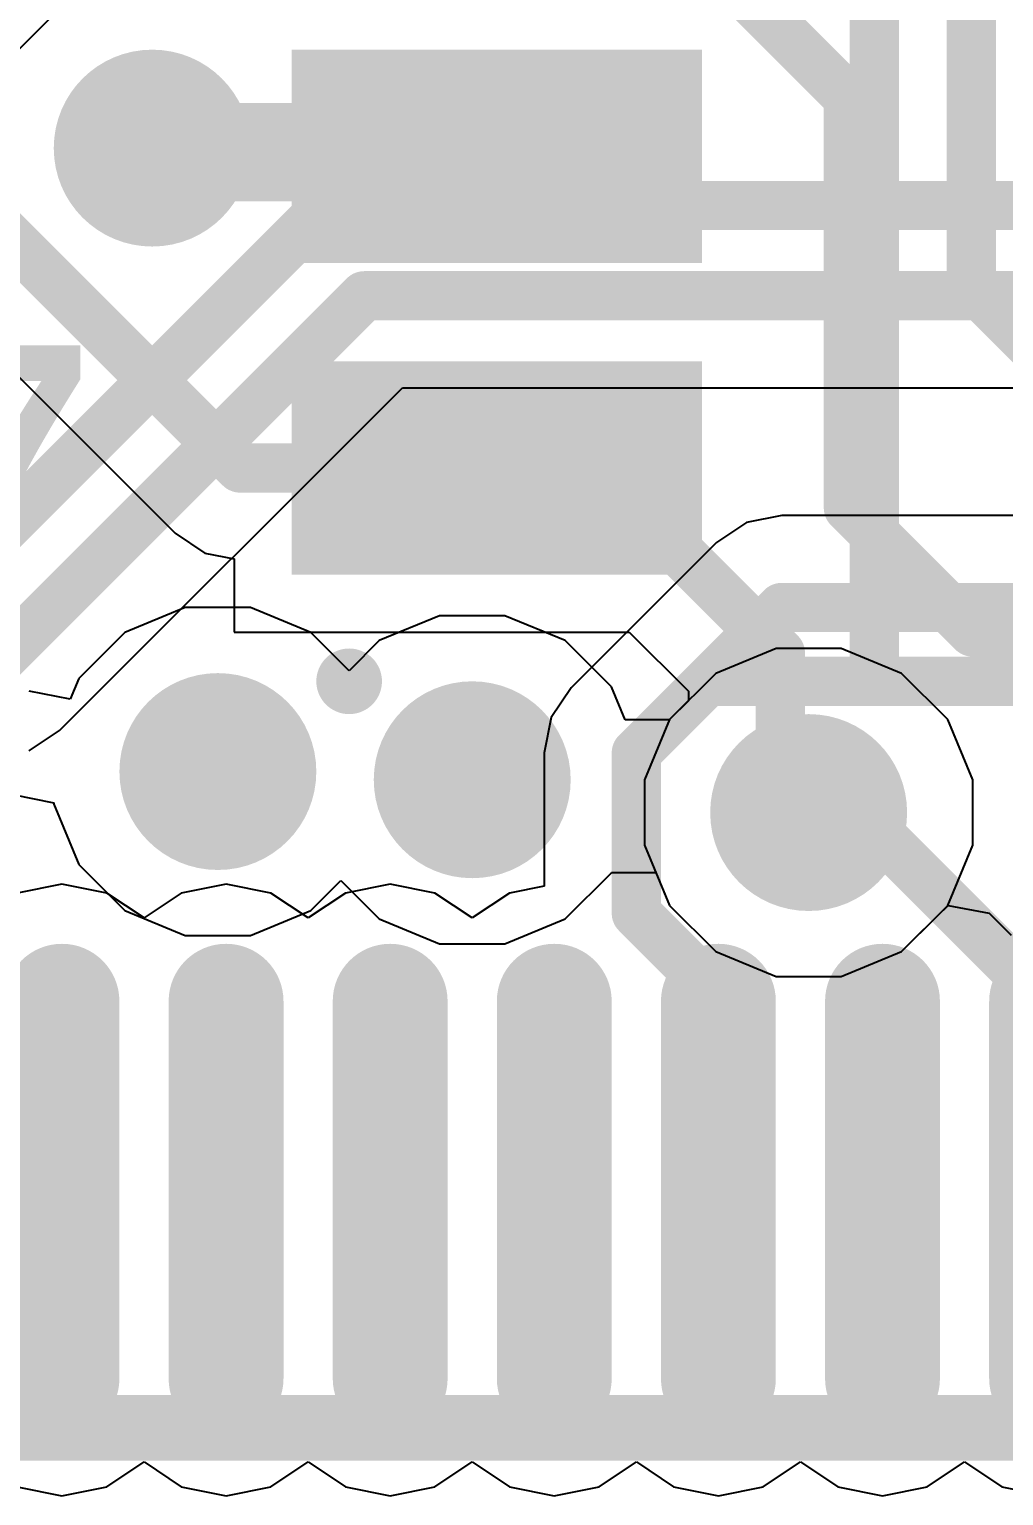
# Model space of a CAD drawing. Header units: inches. Extents: x -1.9 to 51.5, y -1.6 to 35.1.
# Drawn here: x 14.101 to 17.069, y 24.893 to 29.362 of the extents above; entities that cross this region are included whole.
import ezdxf

# ---------------------------------------------------------------- set-up
doc = ezdxf.new("R2010")
doc.units = ezdxf.units.IN
for name, color, linetype in [('Bottom Layer', 76, 'Continuous'), ('Bottom Layer 1', 5, 'Continuous'), ('Bottom Overlay', 54, 'Continuous'), ('Bottom Paste', 16, 'Continuous'), ('Bottom Solder', 6, 'Continuous'), ('Mechanical 10', 56, 'Continuous'), ('Top Layer', 16, 'Continuous'), ('Top Layer 1', 1, 'Continuous'), ('Top Overlay', 2, 'Continuous'), ('Top Paste', 8, 'Continuous'), ('Top Solder', 216, 'Continuous'), ('Via Holes', 16, 'Continuous')]:
    doc.layers.add(name, color=color, linetype=linetype)
doc.styles.add('Arial', font='', dxfattribs={"height": 0.2})
doc.styles.get('Arial').set_extended_font_data('Arial')

# ---------------------------------------------------------------- blocks, each defined once
blk = doc.blocks.new('LQFP100_173')
at = {"layer": 'Top Layer 1'}
h = blk.add_hatch(color=1, dxfattribs=at)
edge = h.paths.add_edge_path()
edge.add_arc((-2.50000008, 7.15000094), 0.1499997, 180, 360)
edge.add_line((-2.35000038, 7.15000094), (-2.35000038, 8.300001179999999))
edge.add_arc((-2.50000008, 8.300001179999999), 0.1499997, 0, 180)
edge.add_line((-2.64999978, 8.300001179999999), (-2.64999978, 7.15000094))
h = blk.add_hatch(color=1, dxfattribs=at)
edge = h.paths.add_edge_path()
edge.add_arc((-2.00000108, 7.15000094), 0.1499997, 180, 360)
edge.add_line((-1.85000138, 7.15000094), (-1.85000138, 8.300001179999999))
edge.add_arc((-2.00000108, 8.300001179999999), 0.1499997, 0, 180)
edge.add_line((-2.15000078, 8.300001179999999), (-2.15000078, 7.15000094))
h = blk.add_hatch(color=1, dxfattribs=at)
edge = h.paths.add_edge_path()
edge.add_arc((-1.50000208, 7.15000094), 0.1499997, 180, 360)
edge.add_line((-1.35000238, 7.15000094), (-1.35000238, 8.300001179999999))
edge.add_arc((-1.50000208, 8.300001179999999), 0.1499997, 0, 180)
edge.add_line((-1.65000178, 8.300001179999999), (-1.65000178, 7.15000094))
h = blk.add_hatch(color=1, dxfattribs=at)
edge = h.paths.add_edge_path()
edge.add_arc((-1.00000054, 7.15000094), 0.1499997, 180, 360)
edge.add_line((-0.8500008399999999, 7.15000094), (-0.8500008399999999, 8.300001179999999))
edge.add_arc((-1.00000054, 8.300001179999999), 0.1499997, 0, 180)
edge.add_line((-1.15000024, 8.300001179999999), (-1.15000024, 7.15000094))
h = blk.add_hatch(color=1, dxfattribs=at)
edge = h.paths.add_edge_path()
edge.add_arc((-0.50000154, 7.15000094), 0.1499997, 180, 360)
edge.add_line((-0.35000184, 7.15000094), (-0.35000184, 8.300001179999999))
edge.add_arc((-0.50000154, 8.300001179999999), 0.1499997, 0, 180)
edge.add_line((-0.6500012399999999, 8.300001179999999), (-0.6500012399999999, 7.15000094))
h = blk.add_hatch(color=1, dxfattribs=at)
edge = h.paths.add_edge_path()
edge.add_arc((0, 7.15000094), 0.1499997, 180, 360)
edge.add_line((0.1499997, 7.15000094), (0.1499997, 8.300001179999999))
edge.add_arc((0, 8.300001179999999), 0.1499997, 0, 180)
edge.add_line((-0.1499997, 8.300001179999999), (-0.1499997, 7.15000094))
h = blk.add_hatch(color=1, dxfattribs=at)
edge = h.paths.add_edge_path()
edge.add_arc((0.499999, 7.15000094), 0.1499997, 180, 360)
edge.add_line((0.6499987, 7.15000094), (0.6499987, 8.300001179999999))
edge.add_arc((0.499999, 8.300001179999999), 0.1499997, 0, 180)
edge.add_line((0.3499993, 8.300001179999999), (0.3499993, 7.15000094))
at = {"layer": 'Top Paste'}
h = blk.add_hatch(color=8, dxfattribs=at)
edge = h.paths.add_edge_path()
edge.add_arc((-2.50000008, 7.15000094), 0.1499997, 180, 360)
edge.add_line((-2.35000038, 7.15000094), (-2.35000038, 8.300001179999999))
edge.add_arc((-2.50000008, 8.300001179999999), 0.1499997, 0, 180)
edge.add_line((-2.64999978, 8.300001179999999), (-2.64999978, 7.15000094))
h = blk.add_hatch(color=8, dxfattribs=at)
edge = h.paths.add_edge_path()
edge.add_arc((-2.00000108, 7.15000094), 0.1499997, 180, 360)
edge.add_line((-1.85000138, 7.15000094), (-1.85000138, 8.300001179999999))
edge.add_arc((-2.00000108, 8.300001179999999), 0.1499997, 0, 180)
edge.add_line((-2.15000078, 8.300001179999999), (-2.15000078, 7.15000094))
h = blk.add_hatch(color=8, dxfattribs=at)
edge = h.paths.add_edge_path()
edge.add_arc((-1.50000208, 7.15000094), 0.1499997, 180, 360)
edge.add_line((-1.35000238, 7.15000094), (-1.35000238, 8.300001179999999))
edge.add_arc((-1.50000208, 8.300001179999999), 0.1499997, 0, 180)
edge.add_line((-1.65000178, 8.300001179999999), (-1.65000178, 7.15000094))
h = blk.add_hatch(color=8, dxfattribs=at)
edge = h.paths.add_edge_path()
edge.add_arc((-1.00000054, 7.15000094), 0.1499997, 180, 360)
edge.add_line((-0.8500008399999999, 7.15000094), (-0.8500008399999999, 8.300001179999999))
edge.add_arc((-1.00000054, 8.300001179999999), 0.1499997, 0, 180)
edge.add_line((-1.15000024, 8.300001179999999), (-1.15000024, 7.15000094))
h = blk.add_hatch(color=8, dxfattribs=at)
edge = h.paths.add_edge_path()
edge.add_arc((-0.50000154, 7.15000094), 0.1499997, 180, 360)
edge.add_line((-0.35000184, 7.15000094), (-0.35000184, 8.300001179999999))
edge.add_arc((-0.50000154, 8.300001179999999), 0.1499997, 0, 180)
edge.add_line((-0.6500012399999999, 8.300001179999999), (-0.6500012399999999, 7.15000094))
h = blk.add_hatch(color=8, dxfattribs=at)
edge = h.paths.add_edge_path()
edge.add_arc((0, 7.15000094), 0.1499997, 180, 360)
edge.add_line((0.1499997, 7.15000094), (0.1499997, 8.300001179999999))
edge.add_arc((0, 8.300001179999999), 0.1499997, 0, 180)
edge.add_line((-0.1499997, 8.300001179999999), (-0.1499997, 7.15000094))
h = blk.add_hatch(color=8, dxfattribs=at)
edge = h.paths.add_edge_path()
edge.add_arc((0.499999, 7.15000094), 0.1499997, 180, 360)
edge.add_line((0.6499987, 7.15000094), (0.6499987, 8.300001179999999))
edge.add_arc((0.499999, 8.300001179999999), 0.1499997, 0, 180)
edge.add_line((0.3499993, 8.300001179999999), (0.3499993, 7.15000094))
at = {"layer": 'Top Solder'}
h = blk.add_hatch(color=216, dxfattribs=at)
edge = h.paths.add_edge_path()
edge.add_arc((-2.50000008, 7.15000094), 0.17500092, 180, 360)
edge.add_line((-2.32499916, 7.15000094), (-2.32499916, 8.300001179999999))
edge.add_arc((-2.50000008, 8.300001179999999), 0.17500092, 0, 180)
edge.add_line((-2.675001, 8.300001179999999), (-2.675001, 7.15000094))
h = blk.add_hatch(color=216, dxfattribs=at)
edge = h.paths.add_edge_path()
edge.add_arc((-2.00000108, 7.15000094), 0.17500092, 180, 360)
edge.add_line((-1.82500016, 7.15000094), (-1.82500016, 8.300001179999999))
edge.add_arc((-2.00000108, 8.300001179999999), 0.17500092, 0, 180)
edge.add_line((-2.175002, 8.300001179999999), (-2.175002, 7.15000094))
h = blk.add_hatch(color=216, dxfattribs=at)
edge = h.paths.add_edge_path()
edge.add_arc((-1.50000208, 7.15000094), 0.17500092, 180, 360)
edge.add_line((-1.32500116, 7.15000094), (-1.32500116, 8.300001179999999))
edge.add_arc((-1.50000208, 8.300001179999999), 0.17500092, 0, 180)
edge.add_line((-1.675003, 8.300001179999999), (-1.675003, 7.15000094))
h = blk.add_hatch(color=216, dxfattribs=at)
edge = h.paths.add_edge_path()
edge.add_arc((-1.00000054, 7.15000094), 0.17500092, 180, 360)
edge.add_line((-0.8249996199999998, 7.15000094), (-0.8249996199999998, 8.300001179999999))
edge.add_arc((-1.00000054, 8.300001179999999), 0.17500092, 0, 180)
edge.add_line((-1.17500146, 8.300001179999999), (-1.17500146, 7.15000094))
h = blk.add_hatch(color=216, dxfattribs=at)
edge = h.paths.add_edge_path()
edge.add_arc((-0.50000154, 7.15000094), 0.17500092, 180, 360)
edge.add_line((-0.32500062, 7.15000094), (-0.32500062, 8.300001179999999))
edge.add_arc((-0.50000154, 8.300001179999999), 0.17500092, 0, 180)
edge.add_line((-0.67500246, 8.300001179999999), (-0.67500246, 7.15000094))
h = blk.add_hatch(color=216, dxfattribs=at)
edge = h.paths.add_edge_path()
edge.add_arc((0, 7.15000094), 0.17500092, 180, 360)
edge.add_line((0.17500092, 7.15000094), (0.17500092, 8.300001179999999))
edge.add_arc((0, 8.300001179999999), 0.17500092, 0, 180)
edge.add_line((-0.17500092, 8.300001179999999), (-0.17500092, 7.15000094))
h = blk.add_hatch(color=216, dxfattribs=at)
edge = h.paths.add_edge_path()
edge.add_arc((0.499999, 7.15000094), 0.17500092, 180, 360)
edge.add_line((0.67499992, 7.15000094), (0.67499992, 8.300001179999999))
edge.add_arc((0.499999, 8.300001179999999), 0.17500092, 0, 180)
edge.add_line((0.3249980800000001, 8.300001179999999), (0.3249980800000001, 7.15000094))
at = {"layer": 'Mechanical 10'}
blk.add_lwpolyline([(-7.00000124, 7.00000124, 0.1999996, 0.1999996, 0), (6.9999987, 7.00000124, 0.1999996, 0.1999996, 0)], format="xyseb", dxfattribs=at)
blk = doc.blocks.new('SOT23_6_B_174')
at = {"layer": 'Bottom Layer 1'}
for points in [[(-1.25000004, 1.75000031), (-0.65000124, 1.75000031), (-0.65000124, 0.55000017), (-1.25000004, 0.55000017)], [(-0.2999994, 1.75000031), (0.2999994, 1.75000031), (0.2999994, 0.55000017), (-0.2999994, 0.55000017)], [(0.65000124, 1.75000031), (1.25000004, 1.75000031), (1.25000004, 0.55000017), (0.65000124, 0.55000017)], [(-1.25000004, -0.55000017), (-0.65000124, -0.55000017), (-0.65000124, -1.75000031), (-1.25000004, -1.75000031)], [(-0.2999994, -0.55000017), (0.2999994, -0.55000017), (0.2999994, -1.75000031), (-0.2999994, -1.75000031)], [(0.65000124, -0.55000017), (1.25000004, -0.55000017), (1.25000004, -1.75000031), (0.65000124, -1.75000031)]]:
    blk.add_hatch(color=5, dxfattribs=at).paths.add_polyline_path(points)
at = {"layer": 'Bottom Paste'}
for points in [[(-1.25000004, 1.75000031), (-0.65000124, 1.75000031), (-0.65000124, 0.55000017), (-1.25000004, 0.55000017)], [(-0.2999994, 1.75000031), (0.2999994, 1.75000031), (0.2999994, 0.55000017), (-0.2999994, 0.55000017)], [(0.65000124, 1.75000031), (1.25000004, 1.75000031), (1.25000004, 0.55000017), (0.65000124, 0.55000017)], [(-1.25000004, -0.55000017), (-0.65000124, -0.55000017), (-0.65000124, -1.75000031), (-1.25000004, -1.75000031)], [(-0.2999994, -0.55000017), (0.2999994, -0.55000017), (0.2999994, -1.75000031), (-0.2999994, -1.75000031)], [(0.65000124, -0.55000017), (1.25000004, -0.55000017), (1.25000004, -1.75000031), (0.65000124, -1.75000031)]]:
    blk.add_hatch(color=16, dxfattribs=at).paths.add_polyline_path(points)
at = {"layer": 'Bottom Solder'}
for points in [[(-1.27500126, 1.77500153), (-0.62500002, 1.77500153), (-0.62500002, 0.52499895), (-1.27500126, 0.52499895)], [(-0.32500062, 1.77500153), (0.32500062, 1.77500153), (0.32500062, 0.52499895), (-0.32500062, 0.52499895)], [(0.62500002, 1.77500153), (1.27500126, 1.77500153), (1.27500126, 0.52499895), (0.62500002, 0.52499895)], [(-1.27500126, -0.52499895), (-0.62500002, -0.52499895), (-0.62500002, -1.77500153), (-1.27500126, -1.77500153)], [(-0.32500062, -0.52499895), (0.32500062, -0.52499895), (0.32500062, -1.77500153), (-0.32500062, -1.77500153)], [(0.62500002, -0.52499895), (1.27500126, -0.52499895), (1.27500126, -1.77500153), (0.62500002, -1.77500153)]]:
    blk.add_hatch(color=6, dxfattribs=at).paths.add_polyline_path(points)
at = {"layer": 'Bottom Overlay'}
for points in [[(-1.54999944, 1.59999934, 0.0999998, 0.0999998, 1), (-1.64999924, 1.59999934, 0.0999998, 0.0999998, 1)], [(-1.67499792, 1.59999934, 0.0499999, 0.0499999, 1), (-1.62500056, 1.59999934, 0.0499999, 0.0499999, 1)], [(-1.57499812, 1.59999934, 0.0499999, 0.0499999, 1), (-1.52500076, 1.59999934, 0.0499999, 0.0499999, 1)], [(-1.6374999, 0.499999, 0.07499858, 0.07499858, 1), (-1.56249878, 0.499999, 0.07499858, 0.07499858, 1)], [(1.56249878, 0.499999, 0.07499858, 0.07499858, 1), (1.6374999, 0.499999, 0.07499858, 0.07499858, 1)], [(-1.6374999, 0, 0.07499858, 0.07499858, 1), (-1.56249878, 0, 0.07499858, 0.07499858, 1)], [(1.56249878, 0, 0.07499858, 0.07499858, 1), (1.6374999, 0, 0.07499858, 0.07499858, 1)], [(-1.6374999, -0.499999, 0.07499858, 0.07499858, 1), (-1.56249878, -0.499999, 0.07499858, 0.07499858, 1)], [(1.56249878, -0.499999, 0.07499858, 0.07499858, 1), (1.6374999, -0.499999, 0.07499858, 0.07499858, 1)]]:
    blk.add_lwpolyline(points, format="xyseb", close=True, dxfattribs=at)
for points in [[(-1.59999934, 0.499999, 0.1499997, 0.1499997, 0), (-1.59999934, -0.499999, 0.1499997, 0.1499997, 0)], [(1.59999934, 0.499999, 0.1499997, 0.1499997, 0), (1.59999934, -0.499999, 0.1499997, 0.1499997, 0)], [(-1.59999934, 0, 0.1499997, 0.1499997, 0), (1.59999934, 0, 0.1499997, 0.1499997, 0)]]:
    blk.add_lwpolyline(points, format="xyseb", dxfattribs=at)

msp = doc.modelspace()

# ---------------------------------------------------------------- hatches: boundary and pattern name
at = {"layer": 'Bottom Layer'}
h = msp.add_hatch(color=76, dxfattribs=at)
edge = h.paths.add_edge_path()
edge.add_arc((14.4750028, 29.00000042), 0.2999994, 0, 360)
h = msp.add_hatch(color=76, dxfattribs=at)
edge = h.paths.add_edge_path()
edge.add_arc((14.67499986, 27.09999914), 0.2999994, 0, 360)
h = msp.add_hatch(color=76, dxfattribs=at)
edge = h.paths.add_edge_path()
edge.add_arc((15.44999958, 27.07500046), 0.2999994, 0, 360)
h = msp.add_hatch(color=76, dxfattribs=at)
edge = h.paths.add_edge_path()
edge.add_arc((16.4749988, 26.97500066), 0.2999994, 0, 360)
at = {"layer": 'Bottom Layer 1'}
h = msp.add_hatch(color=5, dxfattribs=at)
edge = h.paths.add_edge_path()
edge.add_arc((14.4750028, 29.00000042), 0.2999994, 0, 360)
h = msp.add_hatch(color=5, dxfattribs=at)
edge = h.paths.add_edge_path()
edge.add_arc((14.67499986, 27.09999914), 0.2999994, 0, 360)
h = msp.add_hatch(color=5, dxfattribs=at)
edge = h.paths.add_edge_path()
edge.add_arc((15.44999958, 27.07500046), 0.2999994, 0, 360)
h = msp.add_hatch(color=5, dxfattribs=at)
edge = h.paths.add_edge_path()
edge.add_arc((16.4749988, 26.97500066), 0.2999994, 0, 360)
at = {"layer": 'Top Layer'}
h = msp.add_hatch(color=16, dxfattribs=at)
edge = h.paths.add_edge_path()
edge.add_arc((14.4750028, 29.00000042), 0.2999994, 0, 360)
h = msp.add_hatch(color=16, dxfattribs=at)
edge = h.paths.add_edge_path()
edge.add_arc((14.67499986, 27.09999914), 0.2999994, 0, 360)
h = msp.add_hatch(color=16, dxfattribs=at)
edge = h.paths.add_edge_path()
edge.add_arc((15.44999958, 27.07500046), 0.2999994, 0, 360)
h = msp.add_hatch(color=16, dxfattribs=at)
edge = h.paths.add_edge_path()
edge.add_arc((16.4749988, 26.97500066), 0.2999994, 0, 360)
at = {"layer": 'Top Layer 1'}
h = msp.add_hatch(color=1, dxfattribs=at)
edge = h.paths.add_edge_path()
edge.add_arc((14.4750028, 29.00000042), 0.2999994, 0, 360)
h = msp.add_hatch(color=1, dxfattribs=at)
edge = h.paths.add_edge_path()
edge.add_arc((14.67499986, 27.09999914), 0.2999994, 0, 360)
h = msp.add_hatch(color=1, dxfattribs=at)
edge = h.paths.add_edge_path()
edge.add_arc((15.44999958, 27.07500046), 0.2999994, 0, 360)
h = msp.add_hatch(color=1, dxfattribs=at)
edge = h.paths.add_edge_path()
edge.add_arc((16.4749988, 26.97500066), 0.2999994, 0, 360)
at = {"layer": 'Via Holes'}
h = msp.add_hatch(color=7, dxfattribs=at)
edge = h.paths.add_edge_path()
edge.add_arc((14.4750028, 29.00000042), 0.1499997, 0, 360)
h = msp.add_hatch(color=7, dxfattribs=at)
edge = h.paths.add_edge_path()
edge.add_arc((14.67499986, 27.09999914), 0.1499997, 0, 360)
h = msp.add_hatch(color=7, dxfattribs=at)
edge = h.paths.add_edge_path()
edge.add_arc((15.44999958, 27.07500046), 0.1499997, 0, 360)
h = msp.add_hatch(color=7, dxfattribs=at)
edge = h.paths.add_edge_path()
edge.add_arc((16.4749988, 26.97500066), 0.1499997, 0, 360)

# ---------------------------------------------------------------- linework, layer by layer
at = {"layer": 'Bottom Layer'}
for p, q in [((14.57554362, 27.59999814), (14.39177208, 27.52387942)), ((14.7744561, 27.59999814), (14.57554362, 27.59999814)), ((14.95822764, 27.52387942), (14.7744561, 27.59999814)), ((15.35054334, 27.57499946), (15.1667718, 27.49888074)), ((15.54945582, 27.57499946), (15.35054334, 27.57499946)), ((15.73322736, 27.49888074), (15.54945582, 27.57499946)), ((14.39177208, 27.52387942), (14.25111958, 27.38322692)), ((15.07499906, 27.407108), (14.95822764, 27.52387942)), ((15.1667718, 27.49888074), (15.07499906, 27.407108)), ((15.87387986, 27.35822824), (15.73322736, 27.49888074)), ((16.37554256, 27.47499966), (16.19177102, 27.39888094)), ((16.57445504, 27.47499966), (16.37554256, 27.47499966)), ((16.75822658, 27.39888094), (16.57445504, 27.47499966)), ((16.19177102, 27.39888094), (16.05111852, 27.25822844)), ((16.89887908, 27.25822844), (16.75822658, 27.39888094)), ((14.25111958, 27.38322692), (14.22500076, 27.32017142)), ((15.91555872, 27.2576036), (15.87387986, 27.35822824)), ((14.22500076, 27.32017142), (14.09999974, 27.34503294)), ((16.05085944, 27.2576036), (15.91555872, 27.2576036)), ((16.05111852, 27.25822844), (16.05085944, 27.2576036)), ((16.9749978, 27.0744569), (16.89887908, 27.25822844)), ((16.9749978, 26.87554442), (16.9749978, 27.0744569)), ((14.04999984, 27.02982656), (14.17500086, 27.00496504)), ((14.17500086, 27.00496504), (14.17500086, 27.0005429)), ((14.17500086, 27.0005429), (14.25111958, 26.81677136)), ((16.89887908, 26.69177288), (16.9749978, 26.87554442)), ((14.25111958, 26.81677136), (14.39177208, 26.67611886)), ((15.73322736, 26.65112018), (15.87387986, 26.79177268)), ((15.87387986, 26.79177268), (15.87413894, 26.79239752)), ((15.87413894, 26.79239752), (16.00943966, 26.79239752)), ((16.00943966, 26.79239752), (16.05111852, 26.69177288)), ((14.95822764, 26.67611886), (15.05000038, 26.7678916)), ((15.05000038, 26.7678916), (15.1667718, 26.65112018)), ((16.05111852, 26.69177288), (16.19177102, 26.55112038)), ((16.75822658, 26.55112038), (16.89887908, 26.69177288)), ((14.39177208, 26.67611886), (14.57554362, 26.60000014)), ((14.7744561, 26.60000014), (14.95822764, 26.67611886)), ((15.1667718, 26.65112018), (15.35054334, 26.57500146)), ((15.54945582, 26.57500146), (15.73322736, 26.65112018)), ((14.57554362, 26.60000014), (14.7744561, 26.60000014)), ((15.35054334, 26.57500146), (15.54945582, 26.57500146)), ((16.19177102, 26.55112038), (16.37554256, 26.47500166)), ((16.57445504, 26.47500166), (16.75822658, 26.55112038)), ((16.37554256, 26.47500166), (16.57445504, 26.47500166))]:
    msp.add_line(p, q, dxfattribs=at)
at = {"layer": 'Bottom Layer 1'}
for p, q in [((11.5491641, 30.82220658), (14.54463182, 27.82673886)), ((14.19177502, 29.4238807), (14.05112252, 29.2832282)), ((14.54463182, 27.82673886), (14.63559684, 27.76595666)), ((14.63559684, 27.76595666), (14.7250023, 27.74817412)), ((14.7250023, 27.74817412), (14.7250023, 27.5250021)), ((14.7250023, 27.5250021), (15.92847716, 27.5250021)), ((15.92847716, 27.5250021), (16.10851236, 27.3449669)), ((16.10851236, 27.31562228), (16.05111852, 27.25822844)), ((16.10851236, 27.3449669), (16.10851236, 27.31562228)), ((16.05111852, 27.25822844), (15.9749998, 27.0744569)), ((15.9749998, 27.0744569), (15.9749998, 26.87554442)), ((15.9749998, 26.87554442), (16.05111852, 26.69177288)), ((16.05111852, 26.69177288), (16.19177102, 26.55112038)), ((16.86833812, 26.66123192), (16.89959282, 26.69163826)), ((16.89959282, 26.69163826), (17.02449732, 26.66839472)), ((16.75822658, 26.55112038), (16.86833812, 26.66123192)), ((17.02449732, 26.66839472), (17.09177176, 26.60112028)), ((16.19177102, 26.55112038), (16.37554256, 26.47500166)), ((16.57445504, 26.47500166), (16.75822658, 26.55112038)), ((16.37554256, 26.47500166), (16.57445504, 26.47500166))]:
    msp.add_line(p, q, dxfattribs=at)
for points in [[(11.21499916, 31.552896, 0.1499997, 0.1499997, 0), (14.74289406, 28.0250011, 0.1499997, 0.1499997, 0)], [(16.97063154, 28.5793688, 0.1499997, 0.1499997, 0), (16.97063154, 30.97125631999999, 0.1499997, 0.1499997, 0)], [(15.82500264, 29.92500238, 0.1499997, 0.1499997, 0), (16.5960806, 29.15392442, 0.1499997, 0.1499997, 0)], [(16.5960806, 27.9039193, 0.1499997, 0.1499997, 0), (16.5960806, 29.15392442, 0.1499997, 0.1499997, 0)], [(14.4750028, 29.00000042, 0.2999994, 0.2999994, 0), (14.48750214, 28.98750108, 0.2999994, 0.2999994, 0)], [(14.48750214, 28.98750108, 0.2999994, 0.2999994, 0), (15.51250136, 28.98750108, 0.2999994, 0.2999994, 0)], [(15.51250136, 28.98750108, 0.2999994, 0.2999994, 0), (15.5250007, 28.97500174, 0.2999994, 0.2999994, 0)], [(16.97063154, 28.5793688, 0.1499997, 0.1499997, 0), (17.52499924, 28.0250011, 0.1499997, 0.1499997, 0)], [(14.74289406, 28.0250011, 0.1499997, 0.1499997, 0), (15.82500264, 28.0250011, 0.1499997, 0.1499997, 0)], [(15.82500264, 28.0250011, 0.1499997, 0.1499997, 0), (16.38889788, 27.46110586, 0.1499997, 0.1499997, 0)], [(16.5960806, 27.9039193, 0.1499997, 0.1499997, 0), (16.97500034, 27.52499956, 0.1499997, 0.1499997, 0)], [(16.97500034, 27.52499956, 0.1499997, 0.1499997, 0), (17.60000036, 27.52499956, 0.1499997, 0.1499997, 0)], [(16.38889788, 27.06110158, 0.1499997, 0.1499997, 0), (16.38889788, 27.46110586, 0.1499997, 0.1499997, 0)], [(16.38889788, 27.06110158, 0.1499997, 0.1499997, 0), (16.4749988, 26.97500066, 0.1499997, 0.1499997, 0)]]:
    msp.add_lwpolyline(points, format="xyseb", dxfattribs=at)
for points in [[(16.55858004, 29.15392442, 0.07499858, 0.07499858, 1), (16.63358116, 29.15392442, 0.07499858, 0.07499858, 1)], [(16.55858004, 29.15392442, 0.07499858, 0.07499858, 1), (16.63358116, 29.15392442, 0.07499858, 0.07499858, 1)], [(14.40000422, 29.00000042, 0.1499997, 0.1499997, 1), (14.55000138, 29.00000042, 0.1499997, 0.1499997, 1)], [(14.41250356, 28.98750108, 0.1499997, 0.1499997, 1), (14.56250072, 28.98750108, 0.1499997, 0.1499997, 1)], [(14.41250356, 28.98750108, 0.1499997, 0.1499997, 1), (14.56250072, 28.98750108, 0.1499997, 0.1499997, 1)], [(15.43750278, 28.98750108, 0.1499997, 0.1499997, 1), (15.58749994, 28.98750108, 0.1499997, 0.1499997, 1)], [(15.43750278, 28.98750108, 0.1499997, 0.1499997, 1), (15.58749994, 28.98750108, 0.1499997, 0.1499997, 1)], [(15.45000212, 28.97500174, 0.1499997, 0.1499997, 1), (15.59999928, 28.97500174, 0.1499997, 0.1499997, 1)], [(16.93313098, 28.5793688, 0.07499858, 0.07499858, 1), (17.0081321, 28.5793688, 0.07499858, 0.07499858, 1)], [(16.93313098, 28.5793688, 0.07499858, 0.07499858, 1), (17.0081321, 28.5793688, 0.07499858, 0.07499858, 1)], [(14.7053935, 28.0250011, 0.07499858, 0.07499858, 1), (14.78039462, 28.0250011, 0.07499858, 0.07499858, 1)], [(14.7053935, 28.0250011, 0.07499858, 0.07499858, 1), (14.78039462, 28.0250011, 0.07499858, 0.07499858, 1)], [(15.78750208, 28.0250011, 0.07499858, 0.07499858, 1), (15.8625032, 28.0250011, 0.07499858, 0.07499858, 1)], [(15.78750208, 28.0250011, 0.07499858, 0.07499858, 1), (15.8625032, 28.0250011, 0.07499858, 0.07499858, 1)], [(16.55858004, 27.9039193, 0.07499858, 0.07499858, 1), (16.63358116, 27.9039193, 0.07499858, 0.07499858, 1)], [(16.55858004, 27.9039193, 0.07499858, 0.07499858, 1), (16.63358116, 27.9039193, 0.07499858, 0.07499858, 1)], [(16.93749978, 27.52499956, 0.07499858, 0.07499858, 1), (17.0125009, 27.52499956, 0.07499858, 0.07499858, 1)], [(16.93749978, 27.52499956, 0.07499858, 0.07499858, 1), (17.0125009, 27.52499956, 0.07499858, 0.07499858, 1)], [(16.35139732, 27.46110586, 0.07499858, 0.07499858, 1), (16.42639844, 27.46110586, 0.07499858, 0.07499858, 1)], [(16.35139732, 27.46110586, 0.07499858, 0.07499858, 1), (16.42639844, 27.46110586, 0.07499858, 0.07499858, 1)], [(16.35139732, 27.06110158, 0.07499858, 0.07499858, 1), (16.42639844, 27.06110158, 0.07499858, 0.07499858, 1)], [(16.35139732, 27.06110158, 0.07499858, 0.07499858, 1), (16.42639844, 27.06110158, 0.07499858, 0.07499858, 1)], [(16.43749824, 26.97500066, 0.07499858, 0.07499858, 1), (16.51249936, 26.97500066, 0.07499858, 0.07499858, 1)]]:
    msp.add_lwpolyline(points, format="xyseb", close=True, dxfattribs=at)
at = {"layer": 'Top Layer'}
for p, q in [((14.57554362, 27.59999814), (14.39177208, 27.52387942)), ((14.7744561, 27.59999814), (14.57554362, 27.59999814)), ((14.95822764, 27.52387942), (14.7744561, 27.59999814)), ((15.35054334, 27.57499946), (15.1667718, 27.49888074)), ((15.54945582, 27.57499946), (15.35054334, 27.57499946)), ((15.73322736, 27.49888074), (15.54945582, 27.57499946)), ((14.39177208, 27.52387942), (14.25111958, 27.38322692)), ((15.07499906, 27.407108), (14.95822764, 27.52387942)), ((15.1667718, 27.49888074), (15.07499906, 27.407108)), ((15.87387986, 27.35822824), (15.73322736, 27.49888074)), ((16.37554256, 27.47499966), (16.19177102, 27.39888094)), ((16.57445504, 27.47499966), (16.37554256, 27.47499966)), ((16.75822658, 27.39888094), (16.57445504, 27.47499966)), ((16.19177102, 27.39888094), (16.05111852, 27.25822844)), ((16.89887908, 27.25822844), (16.75822658, 27.39888094)), ((14.25111958, 27.38322692), (14.22500076, 27.32017142)), ((15.91555872, 27.2576036), (15.87387986, 27.35822824)), ((14.22500076, 27.32017142), (14.09999974, 27.34503294)), ((16.05085944, 27.2576036), (15.91555872, 27.2576036)), ((16.05111852, 27.25822844), (16.05085944, 27.2576036)), ((16.9749978, 27.0744569), (16.89887908, 27.25822844)), ((16.9749978, 26.87554442), (16.9749978, 27.0744569)), ((14.04999984, 27.02982656), (14.17500086, 27.00496504)), ((14.17500086, 27.00496504), (14.17500086, 27.0005429)), ((14.17500086, 27.0005429), (14.25111958, 26.81677136)), ((16.89887908, 26.69177288), (16.9749978, 26.87554442)), ((14.25111958, 26.81677136), (14.39177208, 26.67611886)), ((15.73322736, 26.65112018), (15.87387986, 26.79177268)), ((15.87387986, 26.79177268), (15.87413894, 26.79239752)), ((15.87413894, 26.79239752), (16.00943966, 26.79239752)), ((16.00943966, 26.79239752), (16.05111852, 26.69177288)), ((14.95822764, 26.67611886), (15.05000038, 26.7678916)), ((15.05000038, 26.7678916), (15.1667718, 26.65112018)), ((16.05111852, 26.69177288), (16.19177102, 26.55112038)), ((16.75822658, 26.55112038), (16.89887908, 26.69177288)), ((14.39177208, 26.67611886), (14.57554362, 26.60000014)), ((14.7744561, 26.60000014), (14.95822764, 26.67611886)), ((15.1667718, 26.65112018), (15.35054334, 26.57500146)), ((15.54945582, 26.57500146), (15.73322736, 26.65112018)), ((14.57554362, 26.60000014), (14.7744561, 26.60000014)), ((15.35054334, 26.57500146), (15.54945582, 26.57500146)), ((16.19177102, 26.55112038), (16.37554256, 26.47500166)), ((16.57445504, 26.47500166), (16.75822658, 26.55112038)), ((16.37554256, 26.47500166), (16.57445504, 26.47500166))]:
    msp.add_line(p, q, dxfattribs=at)
at = {"layer": 'Top Layer 1'}
for p, q in [((14.19213062, 27.22458614), (15.23715774, 28.26961326)), ((15.23715774, 28.26961326), (33.53386486, 28.26961326)), ((16.2856037, 27.85904258), (16.19464122, 27.79826292)), ((16.39290346, 27.8803862), (16.2856037, 27.85904258)), ((22.6749991, 27.8803862), (16.39290346, 27.8803862)), ((16.19464122, 27.79826292), (15.75173888, 27.35536058)), ((15.75173888, 27.35536058), (15.69095922, 27.2643981)), ((15.69095922, 27.2643981), (15.6696156, 27.15709834)), ((14.10116814, 27.16380648), (14.19213062, 27.22458614)), ((14.09999974, 27.1635728), (14.10116814, 27.16380648)), ((15.6696156, 27.15709834), (15.6696156, 26.75081772)), ((14.19999954, 26.75686038), (14.06343644, 26.72969508)), ((14.33656264, 26.72969508), (14.19999954, 26.75686038)), ((14.44999904, 26.65390147999999), (14.33656264, 26.72969508)), ((14.56343544, 26.72969508), (14.44999904, 26.65390147999999)), ((14.69999854, 26.75686038), (14.56343544, 26.72969508)), ((14.83656164, 26.72969508), (14.69999854, 26.75686038)), ((14.94999804, 26.65390147999999), (14.83656164, 26.72969508)), ((15.06343444, 26.72969508), (14.94999804, 26.65390147999999)), ((15.19999754, 26.75686038), (15.06343444, 26.72969508)), ((15.33656064, 26.72969508), (15.19999754, 26.75686038)), ((15.44999704, 26.65389894), (15.33656064, 26.72969508)), ((15.56343598, 26.72969508), (15.44999704, 26.65389894)), ((15.6696156, 26.75081772), (15.56343598, 26.72969508)), ((14.33656264, 24.92031084), (14.44999904, 24.99610444)), ((14.44999904, 24.99610444), (14.56343544, 24.92031084)), ((14.83656164, 24.92031084), (14.94999804, 24.99610444)), ((14.94999804, 24.99610444), (15.06343444, 24.92031084)), ((15.33656064, 24.92031084), (15.44999704, 24.99610698)), ((15.44999704, 24.99610698), (15.56343598, 24.92031084)), ((15.83656218, 24.92031084), (15.94999858, 24.99610444)), ((15.94999858, 24.99610444), (16.06343498, 24.92031084)), ((16.33656118, 24.92031084), (16.45000012, 24.99610698)), ((16.45000012, 24.99610698), (16.56343652, 24.92031084)), ((16.83656272, 24.92031084), (16.94999912, 24.99610444)), ((16.94999912, 24.99610444), (17.06343552, 24.92031084)), ((14.06343644, 24.92031084), (14.19999954, 24.89314554)), ((14.19999954, 24.89314554), (14.33656264, 24.92031084)), ((14.56343544, 24.92031084), (14.69999854, 24.89314554)), ((14.69999854, 24.89314554), (14.83656164, 24.92031084)), ((15.06343444, 24.92031084), (15.19999754, 24.89314554)), ((15.19999754, 24.89314554), (15.33656064, 24.92031084)), ((15.56343598, 24.92031084), (15.69999908, 24.89314554)), ((15.69999908, 24.89314554), (15.83656218, 24.92031084)), ((16.06343498, 24.92031084), (16.19999808, 24.89314554)), ((16.19999808, 24.89314554), (16.33656118, 24.92031084)), ((16.56343652, 24.92031084), (16.69999962, 24.89314554)), ((16.69999962, 24.89314554), (16.83656272, 24.92031084)), ((17.06343552, 24.92031084), (17.19999862, 24.89314554))]:
    msp.add_line(p, q, dxfattribs=at)
for points in [[(13.93211082, 27.75000038, 0.1499997, 0.1499997, 0), (15.00710994, 28.8249995, 0.1499997, 0.1499997, 0)], [(15.00710994, 28.8249995, 0.1499997, 0.1499997, 0), (37.09999946, 28.8249995, 0.1499997, 0.1499997, 0)], [(13.99386838, 27.42284838, 0.1499997, 0.1499997, 0), (15.12101878, 28.54999878, 0.1499997, 0.1499997, 0)], [(15.12101878, 28.54999878, 0.1499997, 0.1499997, 0), (33.65000381999999, 28.54999878, 0.1499997, 0.1499997, 0)], [(15.95000112, 27.15709834, 0.1499997, 0.1499997, 0), (16.39290346, 27.60000068, 0.1499997, 0.1499997, 0)], [(16.39290346, 27.60000068, 0.1499997, 0.1499997, 0), (22.6749991, 27.60000068, 0.1499997, 0.1499997, 0)], [(15.95000112, 26.66819914, 0.1499997, 0.1499997, 0), (15.95000112, 27.15709834, 0.1499997, 0.1499997, 0)], [(16.4749988, 26.97500066, 0.1499997, 0.1499997, 0), (16.56109972, 26.88889974, 0.1499997, 0.1499997, 0)], [(16.56109972, 26.88889974, 0.1499997, 0.1499997, 0), (16.71110196, 26.88889974, 0.1499997, 0.1499997, 0)], [(16.71110196, 26.88889974, 0.1499997, 0.1499997, 0), (17.19999862, 26.40000308, 0.1499997, 0.1499997, 0)], [(15.95000112, 26.66819914, 0.1499997, 0.1499997, 0), (16.19999808, 26.41820218, 0.1499997, 0.1499997, 0)], [(16.19999808, 25.82500296, 0.1499997, 0.1499997, 0), (16.19999808, 26.41820218, 0.1499997, 0.1499997, 0)]]:
    msp.add_lwpolyline(points, format="xyseb", dxfattribs=at)
for points in [[(14.96960938, 28.8249995, 0.07499858, 0.07499858, 1), (15.0446105, 28.8249995, 0.07499858, 0.07499858, 1)], [(14.96960938, 28.8249995, 0.07499858, 0.07499858, 1), (15.0446105, 28.8249995, 0.07499858, 0.07499858, 1)], [(15.08351822, 28.54999878, 0.07499858, 0.07499858, 1), (15.15851934, 28.54999878, 0.07499858, 0.07499858, 1)], [(15.08351822, 28.54999878, 0.07499858, 0.07499858, 1), (15.15851934, 28.54999878, 0.07499858, 0.07499858, 1)], [(16.3554029, 27.60000068, 0.07499858, 0.07499858, 1), (16.43040402, 27.60000068, 0.07499858, 0.07499858, 1)], [(16.3554029, 27.60000068, 0.07499858, 0.07499858, 1), (16.43040402, 27.60000068, 0.07499858, 0.07499858, 1)], [(15.91250056, 27.15709834, 0.07499858, 0.07499858, 1), (15.98750168, 27.15709834, 0.07499858, 0.07499858, 1)], [(15.91250056, 27.15709834, 0.07499858, 0.07499858, 1), (15.98750168, 27.15709834, 0.07499858, 0.07499858, 1)], [(16.43749824, 26.97500066, 0.07499858, 0.07499858, 1), (16.51249936, 26.97500066, 0.07499858, 0.07499858, 1)], [(16.52359916, 26.88889974, 0.07499858, 0.07499858, 1), (16.59860028, 26.88889974, 0.07499858, 0.07499858, 1)], [(16.52359916, 26.88889974, 0.07499858, 0.07499858, 1), (16.59860028, 26.88889974, 0.07499858, 0.07499858, 1)], [(16.6736014, 26.88889974, 0.07499858, 0.07499858, 1), (16.74860252, 26.88889974, 0.07499858, 0.07499858, 1)], [(16.6736014, 26.88889974, 0.07499858, 0.07499858, 1), (16.74860252, 26.88889974, 0.07499858, 0.07499858, 1)], [(15.91250056, 26.66819914, 0.07499858, 0.07499858, 1), (15.98750168, 26.66819914, 0.07499858, 0.07499858, 1)], [(15.91250056, 26.66819914, 0.07499858, 0.07499858, 1), (15.98750168, 26.66819914, 0.07499858, 0.07499858, 1)], [(16.16249752, 26.41820218, 0.07499858, 0.07499858, 1), (16.23749864, 26.41820218, 0.07499858, 0.07499858, 1)], [(16.16249752, 26.41820218, 0.07499858, 0.07499858, 1), (16.23749864, 26.41820218, 0.07499858, 0.07499858, 1)], [(16.16249752, 25.82500296, 0.07499858, 0.07499858, 1), (16.23749864, 25.82500296, 0.07499858, 0.07499858, 1)]]:
    msp.add_lwpolyline(points, format="xyseb", close=True, dxfattribs=at)

# ---------------------------------------------------------------- block references
at = {"rotation": 90}
msp.add_blockref('SOT23_6_B_174', (16.67500094, 28.97500174), dxfattribs=at)
msp.add_blockref('LQFP100_173', (16.69999962, 18.1000019))

# ---------------------------------------------------------------- texts
at = {"layer": 'Top Overlay', "style": 'Arial'}
msp.add_text('C7', height=1.00000054, dxfattribs=at).set_placement((12.54052864, 27.39875394))

doc.saveas('drawing.dxf')
